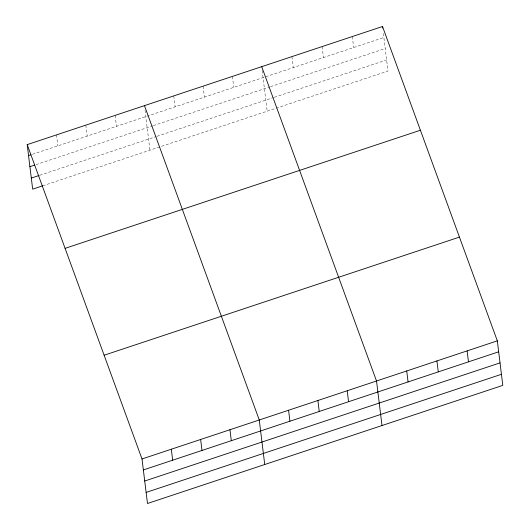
<?xml version="1.0" encoding="UTF-8"?>
<svg xmlns="http://www.w3.org/2000/svg" width="530" height="530" viewBox="0 0 530 530"><rect width="100%" height="100%" fill="white"/><g stroke="black" fill="none" stroke-linecap="round" stroke-linejoin="round"><path stroke-width="0.4" stroke-dasharray="2.65 1.99" d="M32.403 154.309L383.866 37.471M36.08 164.618L152.56 125.895M153.336 125.636L269.836 86.907M270.611 86.648L385.224 48.541M39.796 175.258L156.277 136.535M157.046 136.276L273.56 97.54M274.335 97.288L386.622 59.956M42.698 185.818L387.986 71.033L383.19 31.985M352.311 36.543L353.662 47.508M322.114 46.58L323.459 57.551M291.911 56.624L293.256 67.588M262.191 70.576L267.18 111.194M232.398 76.406L233.743 87.377M203.083 86.151L204.428 97.122M173.767 95.897L175.112 106.868M145.034 110.346L149.924 150.175M115.142 115.388L116.487 126.359M85.827 125.133L87.172 136.104M56.518 134.878L57.863 145.849"/><path stroke-width="0.79" d="M27.202 144.624L382.514 26.5L497.332 340.843L502.798 385.376L147.486 503.5L142.013 458.967L27.202 144.624L32.668 189.157L42.698 185.818M28.547 155.595L30.859 154.82M29.905 166.665L34.536 165.128M31.31 178.08L39.021 175.516M65.091 248.358L420.403 130.234M104.125 355.233L459.444 237.109M142.013 458.967L497.332 340.843M143.365 469.938L498.677 351.814M144.723 481.015L500.035 362.891M146.121 492.423L501.44 374.299M261.707 66.661L376.525 381.01L381.991 425.537M144.458 105.642L259.269 419.985L264.735 464.518M467.129 350.886L468.474 361.858M436.925 360.93L438.277 371.894M382.514 26.5L382.706 28.07M406.729 370.967L408.074 381.938M347.21 390.756L348.555 401.72M317.894 400.501L319.245 411.466M288.585 410.24L289.93 421.211M229.954 429.731L231.305 440.702M200.645 439.476L201.99 450.447M171.329 449.221L172.674 460.192"/></g></svg>
